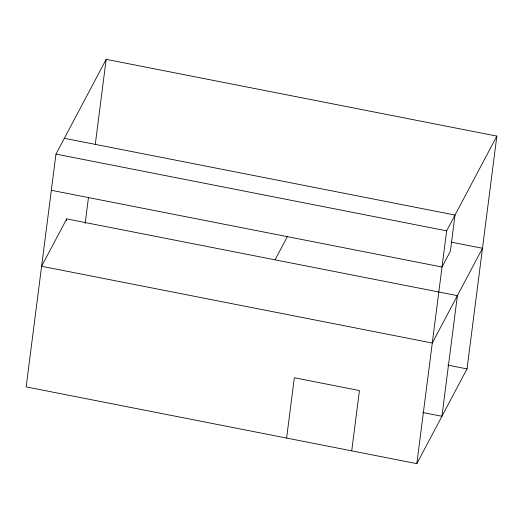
<?xml version="1.0" encoding="UTF-8"?>
<svg xmlns="http://www.w3.org/2000/svg" width="523" height="523" viewBox="0 0 523 523"><rect width="100%" height="100%" fill="white"/><g stroke="black" fill="none" stroke-linecap="round" stroke-linejoin="round"><path stroke-width="0.78" d="M55.974 154.095L26.15 386.896L416.831 463.653L467.026 368.905L496.85 136.104L106.169 59.347L55.974 154.095L446.649 230.852L496.85 136.104M66.493 220.516L66.702 218.902L457.383 295.658L441.928 416.282L422.734 412.51M85.151 223.439L88.465 197.576M95.297 144.224L106.169 59.347M286.604 438.071L294.331 377.756L359.445 390.55L351.718 450.859M416.831 463.653L446.649 230.852M66.702 218.902L41.605 266.272L432.279 343.029L482.481 248.281L451.297 242.156M275.065 259.839L287.611 236.148M64.342 138.301L455.017 215.058L450.381 251.243L442.013 267.037L51.339 190.28M447.838 365.132L467.026 368.905"/></g></svg>
